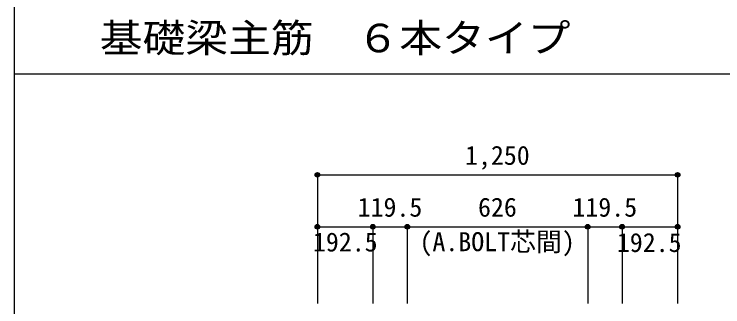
# Model space of a CAD drawing. Units: millimetres at full size, sheet at 1:30. Extents: x -5973 to 5954, y -4195 to 4201.
# Drawn here: x -5973 to -3514, y -1031 to -15 of the extents above; entities that cross this region are included whole.
import ezdxf
from ezdxf.enums import TextEntityAlignment as Align

# ---------------------------------------------------------------- set-up
doc = ezdxf.new("R2010")
doc.units = ezdxf.units.MM
doc.header["$LTSCALE"] = 30
doc.header["$PDMODE"] = 32
doc.header["$PDSIZE"] = 15
for name, color, linetype in [('0-7_文字', 4, 'Continuous'), ('0-D_寸法', 4, 'Continuous'), ('6-7_文字', 7, 'Continuous'), ('F-0_枠', 6, 'Continuous')]:
    doc.layers.add(name, color=color, linetype=linetype)
doc.styles.add('ＭＳ ゴシック', font='')
doc.styles.get('ＭＳ ゴシック').set_extended_font_data('MS Gothic')

msp = doc.modelspace()

# ---------------------------------------------------------------- linework, layer by layer
at = {"layer": '0-D_寸法'}
for p, q in [((-4920.8, -572.85), (-4920.8, -752.85)), ((-4920.8, -572.85), (-4920.8, -752.85)), ((-4920.8, -572.85), (-3670.8, -572.85)), ((-3670.8, -572.85), (-3670.8, -752.85)), ((-4920.8, -752.85), (-4728.3, -752.85)), ((-4920.8, -752.85), (-4920.8, -1019.89)), ((-4728.3, -752.85), (-4728.3, -1019.89)), ((-4728.3, -752.85), (-4608.8, -752.85)), ((-4608.8, -752.85), (-4608.8, -1019.89)), ((-4608.8, -752.85), (-3982.8, -752.85)), ((-3982.8, -752.85), (-3982.8, -1019.89)), ((-3982.8, -752.85), (-3863.3, -752.85)), ((-3863.3, -752.85), (-3863.3, -1019.89)), ((-3863.3, -752.85), (-3670.8, -752.85)), ((-3670.8, -752.85), (-3670.8, -1019.89)), ((-3670.8, -752.85), (-3670.8, -1019.89))]:
    msp.add_line(p, q, dxfattribs=at)
for centre, radius in [((-4920.8, -572.85), 8), ((-3670.8, -572.85), 8), ((-4920.8, -572.85), 7.2), ((-4920.8, -572.85), 6.4), ((-4920.8, -572.85), 5.6), ((-4920.8, -572.85), 4.8), ((-4920.8, -572.85), 4), ((-4920.8, -572.85), 3.2), ((-4920.8, -572.85), 2.4), ((-4920.8, -572.85), 1.6), ((-4920.8, -572.85), 0.8), ((-3670.8, -572.85), 7.2), ((-3670.8, -572.85), 6.4), ((-3670.8, -572.85), 5.6), ((-3670.8, -572.85), 4.8), ((-3670.8, -572.85), 4), ((-3670.8, -572.85), 3.2), ((-3670.8, -572.85), 2.4), ((-3670.8, -572.85), 1.6), ((-3670.8, -572.85), 0.8), ((-4920.8, -752.85), 8), ((-4920.8, -752.85), 7.2), ((-4920.8, -752.85), 6.4), ((-4920.8, -752.85), 5.6), ((-4920.8, -752.85), 4.8), ((-4920.8, -752.85), 4), ((-4920.8, -752.85), 3.2), ((-4920.8, -752.85), 2.4), ((-4920.8, -752.85), 1.6), ((-4920.8, -752.85), 0.8), ((-4728.3, -752.85), 8), ((-4728.3, -752.85), 7.2), ((-4728.3, -752.85), 6.4), ((-4728.3, -752.85), 5.6), ((-4728.3, -752.85), 4.8), ((-4728.3, -752.85), 4), ((-4728.3, -752.85), 3.2), ((-4728.3, -752.85), 2.4), ((-4728.3, -752.85), 1.6), ((-4728.3, -752.85), 0.8), ((-4608.8, -752.85), 8), ((-4608.8, -752.85), 7.2), ((-4608.8, -752.85), 6.4), ((-4608.8, -752.85), 5.6), ((-4608.8, -752.85), 4.8), ((-4608.8, -752.85), 4), ((-4608.8, -752.85), 3.2), ((-4608.8, -752.85), 2.4), ((-4608.8, -752.85), 1.6), ((-4608.8, -752.85), 0.8), ((-3982.8, -752.85), 8), ((-3982.8, -752.85), 7.2), ((-3982.8, -752.85), 6.4), ((-3982.8, -752.85), 5.6), ((-3982.8, -752.85), 4.8), ((-3982.8, -752.85), 4), ((-3982.8, -752.85), 3.2), ((-3982.8, -752.85), 2.4), ((-3982.8, -752.85), 1.6), ((-3982.8, -752.85), 0.8), ((-3863.3, -752.85), 8), ((-3863.3, -752.85), 7.2), ((-3863.3, -752.85), 6.4), ((-3863.3, -752.85), 5.6), ((-3863.3, -752.85), 4.8), ((-3863.3, -752.85), 4), ((-3863.3, -752.85), 3.2), ((-3863.3, -752.85), 2.4), ((-3863.3, -752.85), 1.6), ((-3863.3, -752.85), 0.8), ((-3670.8, -752.85), 8), ((-3670.8, -752.85), 7.2), ((-3670.8, -752.85), 6.4), ((-3670.8, -752.85), 5.6), ((-3670.8, -752.85), 4.8), ((-3670.8, -752.85), 4), ((-3670.8, -752.85), 3.2), ((-3670.8, -752.85), 2.4), ((-3670.8, -752.85), 1.6), ((-3670.8, -752.85), 0.8)]:
    msp.add_circle(centre, radius, dxfattribs=at)
at = {"layer": '0-D_寸法', "color": 7}
for p in [(-4920.8, -572.85), (-4920.8, -572.85), (-3670.8, -572.85), (-4920.8, -752.85), (-4920.8, -752.85), (-4728.3, -752.85), (-4728.3, -752.85), (-4608.8, -752.85), (-4608.8, -752.85), (-3982.8, -752.85), (-3982.8, -752.85), (-3863.3, -752.85), (-3863.3, -752.85), (-3670.8, -752.85), (-3670.8, -752.85)]:
    msp.add_point(p, dxfattribs=at)
at = {"layer": 'F-0_枠'}
msp.add_line((-5972.88, 4201.15), (-5972.88, -4195.24), dxfattribs=at)
at = {"layer": 'F-0_枠', "color": 2}
msp.add_line((-5972.88, -222.05), (3723.6, -222.05), dxfattribs=at)

# ---------------------------------------------------------------- texts
at = {"layer": '0-7_文字', "style": 'ＭＳ ゴシック'}
msp.add_text('(A.BOLT芯間)', height=65.98, dxfattribs=at).set_placement((-4566.31, -857.62), align=Align.BOTTOM_LEFT)
at = {"layer": '0-D_寸法', "style": 'ＭＳ ゴシック'}
for s, p in [('1,250', (-4408.3, -557.85)), ('119.5', (-4781.05, -737.85)), ('626', (-4363.3, -737.85)), ('119.5', (-4035.55, -737.85)), ('192.5', (-4936.03, -858.61)), ('192.5', (-3881.42, -860.4))]:
    msp.add_text(s, height=65.98, dxfattribs=at).set_placement(p, align=Align.BOTTOM_LEFT)
at = {"layer": '6-7_文字', "color": 2, "style": 'ＭＳ ゴシック', "width": 1.1}
msp.add_text('\u3000\u3000基礎梁主筋\u3000６本タイプ', height=98.97, dxfattribs=at).set_placement((-5972.88, -177.05), align=Align.BOTTOM_LEFT)

doc.saveas('drawing.dxf')
